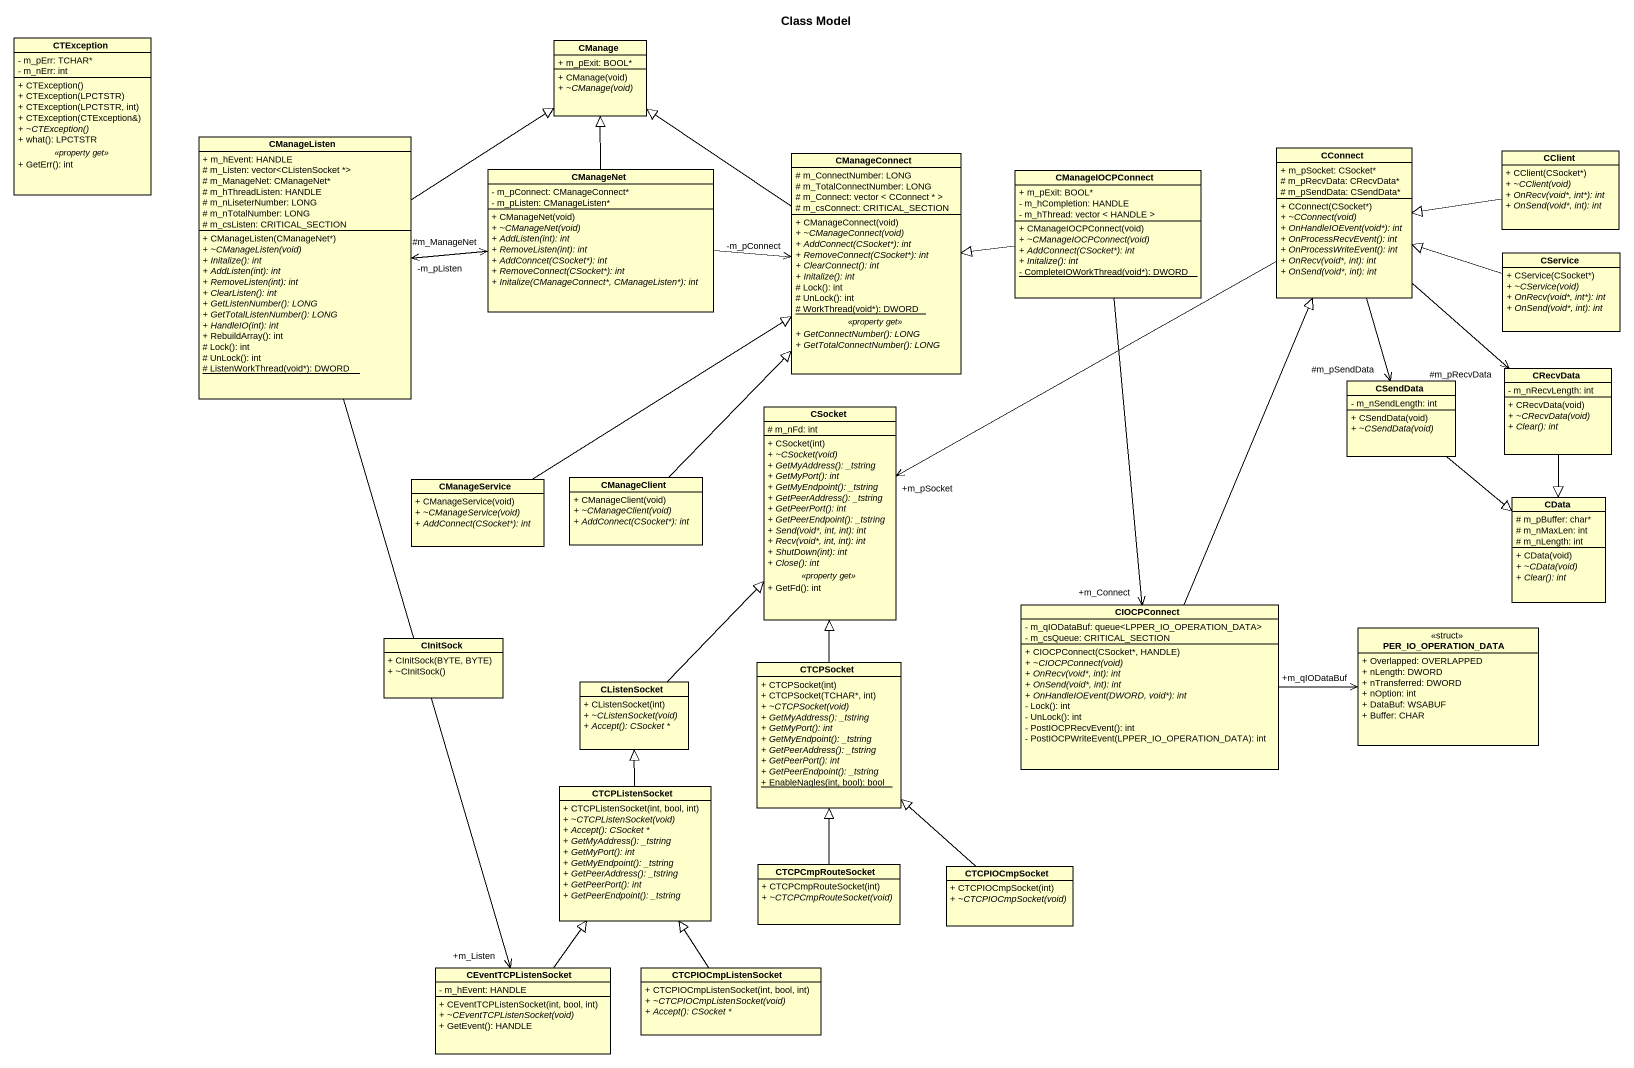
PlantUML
@startuml
title Class Model
hide circle
hide empty members
skinparam classAttributeIconSize 0
class CTException {
  - m_pErr: TCHAR*
  - m_nErr: int
  --
  + CTException()
  + CTException(LPCTSTR)
  + CTException(LPCTSTR, int)
  + CTException(CTException&)
  {abstract} + ~CTException()
  + what(): LPCTSTR
  .. <<property get>> ..
  + GetErr(): int
}
class CManage {
  + m_pExit: BOOL*
  + CManage(void)
  {abstract} + ~CManage(void)
}
class CManageListen {
  + m_hEvent: HANDLE
  # m_Listen: vector<CListenSocket *>
  # m_ManageNet: CManageNet*
  # m_hThreadListen: HANDLE
  # m_nLiseterNumber: LONG
  # m_nTotalNumber: LONG
  # m_csListen: CRITICAL_SECTION
  + CManageListen(CManageNet*)
  {abstract} + ~CManageListen(void)
  {abstract} + Initalize(): int
  {abstract} + AddListen(int): int
  {abstract} + RemoveListen(int): int
  {abstract} + ClearListen(): int
  {abstract} + GetListenNumber(): LONG
  {abstract} + GetTotalListenNumber(): LONG
  {abstract} + HandleIO(int): int
  + RebuildArray(): int
  # Lock(): int
  # UnLock(): int
  {static} # ListenWorkThread(void*): DWORD
}
class CManageNet {
  - m_pConnect: CManageConnect*
  - m_pListen: CManageListen*
  + CManageNet(void)
  {abstract} + ~CManageNet(void)
  {abstract} + AddListen(int): int
  {abstract} + RemoveListen(int): int
  {abstract} + AddConncet(CSocket*): int
  {abstract} + RemoveConnect(CSocket*): int
  {abstract} + Initalize(CManageConnect*, CManageListen*): int
}
class CManageConnect {
  # m_ConnectNumber: LONG
  # m_TotalConnectNumber: LONG
  # m_Connect: vector < CConnect * >
  # m_csConnect: CRITICAL_SECTION
  --
  + CManageConnect(void)
  {abstract} + ~CManageConnect(void)
  {abstract} + AddConnect(CSocket*): int
  {abstract} + RemoveConnect(CSocket*): int
  {abstract} + ClearConnect(): int
  {abstract} + Initalize(): int
  # Lock(): int
  # UnLock(): int
  {static} # WorkThread(void*): DWORD
  .. <<property get>> ..
  {abstract} + GetConnectNumber(): LONG
  {abstract} + GetTotalConnectNumber(): LONG
}
class CManageIOCPConnect {
  + m_pExit: BOOL*
  - m_hCompletion: HANDLE
  - m_hThread: vector < HANDLE >
  + CManageIOCPConnect(void)
  {abstract} + ~CManageIOCPConnect(void)
  {abstract} + AddConnect(CSocket*): int
  {abstract} + Initalize(): int
  {static} - CompleteIOWorkThread(void*): DWORD
}
class CConnect {
  + m_pSocket: CSocket*
  # m_pRecvData: CRecvData*
  # m_pSendData: CSendData*
  + CConnect(CSocket*)
  {abstract} + ~CConnect(void)
  {abstract} + OnHandleIOEvent(void*): int
  {abstract} + OnProcessRecvEvent(): int
  {abstract} + OnProcessWriteEvent(): int
  {abstract} + OnRecv(void*, int): int
  {abstract} + OnSend(void*, int): int
}
class CClient {
  + CClient(CSocket*)
  {abstract} + ~CClient(void)
  {abstract} + OnRecv(void*, int*): int
  {abstract} + OnSend(void*, int): int
}
class CService {
  + CService(CSocket*)
  {abstract} + ~CService(void)
  {abstract} + OnRecv(void*, int*): int
  {abstract} + OnSend(void*, int): int
}
class CSendData {
  - m_nSendLength: int
  + CSendData(void)
  {abstract} + ~CSendData(void)
}
class CRecvData {
  - m_nRecvLength: int
  + CRecvData(void)
  {abstract} + ~CRecvData(void)
  {abstract} + Clear(): int
}
class CSocket {
  # m_nFd: int
  --
  + CSocket(int)
  {abstract} + ~CSocket(void)
  {abstract} + GetMyAddress(): _tstring
  {abstract} + GetMyPort(): int
  {abstract} + GetMyEndpoint(): _tstring
  {abstract} + GetPeerAddress(): _tstring
  {abstract} + GetPeerPort(): int
  {abstract} + GetPeerEndpoint(): _tstring
  {abstract} + Send(void*, int, int): int
  {abstract} + Recv(void*, int, int): int
  {abstract} + ShutDown(int): int
  {abstract} + Close(): int
  .. <<property get>> ..
  + GetFd(): int
}
class CManageService {
  + CManageService(void)
  {abstract} + ~CManageService(void)
  {abstract} + AddConnect(CSocket*): int
}
class CManageClient {
  + CManageClient(void)
  {abstract} + ~CManageClient(void)
  {abstract} + AddConnect(CSocket*): int
}
class CData {
  # m_pBuffer: char*
  # m_nMaxLen: int
  # m_nLength: int
  + CData(void)
  {abstract} + ~CData(void)
  {abstract} + Clear(): int
}
class CIOCPConnect {
  - m_qIODataBuf: queue<LPPER_IO_OPERATION_DATA>
  - m_csQueue: CRITICAL_SECTION
  + CIOCPConnect(CSocket*, HANDLE)
  {abstract} + ~CIOCPConnect(void)
  {abstract} + OnRecv(void*, int): int
  {abstract} + OnSend(void*, int): int
  {abstract} + OnHandleIOEvent(DWORD, void*): int
  - Lock(): int
  - UnLock(): int
  - PostIOCPRecvEvent(): int
  - PostIOCPWriteEvent(LPPER_IO_OPERATION_DATA): int
}
class PER_IO_OPERATION_DATA <<struct>> {
  + Overlapped: OVERLAPPED
  + nLength: DWORD
  + nTransferred: DWORD
  + nOption: int
  + DataBuf: WSABUF
  + Buffer: CHAR
}
class CInitSock {
  + CInitSock(BYTE, BYTE)
  + ~CInitSock()
}
class CTCPSocket {
  + CTCPSocket(int)
  + CTCPSocket(TCHAR*, int)
  {abstract} + ~CTCPSocket(void)
  {abstract} + GetMyAddress(): _tstring
  {abstract} + GetMyPort(): int
  {abstract} + GetMyEndpoint(): _tstring
  {abstract} + GetPeerAddress(): _tstring
  {abstract} + GetPeerPort(): int
  {abstract} + GetPeerEndpoint(): _tstring
  {static} + EnableNagles(int, bool): bool
}
class CListenSocket {
  + CListenSocket(int)
  {abstract} + ~CListenSocket(void)
  {abstract} + Accept(): CSocket *
}
class CTCPListenSocket {
  + CTCPListenSocket(int, bool, int)
  {abstract} + ~CTCPListenSocket(void)
  {abstract} + Accept(): CSocket *
  {abstract} + GetMyAddress(): _tstring
  {abstract} + GetMyPort(): int
  {abstract} + GetMyEndpoint(): _tstring
  {abstract} + GetPeerAddress(): _tstring
  {abstract} + GetPeerPort(): int
  {abstract} + GetPeerEndpoint(): _tstring
}
class CTCPCmpRouteSocket {
  + CTCPCmpRouteSocket(int)
  {abstract} + ~CTCPCmpRouteSocket(void)
}
class CTCPIOCmpSocket {
  + CTCPIOCmpSocket(int)
  {abstract} + ~CTCPIOCmpSocket(void)
}
class CEventTCPListenSocket {
  - m_hEvent: HANDLE
  + CEventTCPListenSocket(int, bool, int)
  {abstract} + ~CEventTCPListenSocket(void)
  + GetEvent(): HANDLE
}
class CTCPIOCmpListenSocket {
  + CTCPIOCmpListenSocket(int, bool, int)
  {abstract} + ~CTCPIOCmpListenSocket(void)
  {abstract} + Accept(): CSocket *
}
CManageListen -up-|> CManage
CManageListen -right-> "#m_ManageNet" CManageNet
CManageListen --> "+m_Listen" CEventTCPListenSocket
CManageNet -up-|> CManage
CManageNet -left-> "-m_pListen" CManageListen
CManageNet -right-> "-m_pConnect" CManageConnect
CManageConnect -up-|> CManage
CManageIOCPConnect -left-|> CManageConnect
CConnect --> "#m_pSendData" CSendData
CConnect --> "#m_pRecvData" CRecvData
CConnect -left-> "+m_pSocket" CSocket
CClient -left-|> CConnect
CService -left-|> CConnect
CSendData --|> CData
CRecvData --|> CData
CManageService -up-|> CManageConnect
CManageClient -up-|> CManageConnect
CIOCPConnect "+m_Connect" <-up- CManageIOCPConnect
CIOCPConnect -up-|> CConnect
CIOCPConnect -right-> "+m_qIODataBuf" PER_IO_OPERATION_DATA
CTCPSocket -up-|> CSocket
CListenSocket -up-|> CSocket
CTCPListenSocket -up-|> CListenSocket
CTCPCmpRouteSocket -up-|> CTCPSocket
CTCPIOCmpSocket -up-|> CTCPSocket
CEventTCPListenSocket -up-|> CTCPListenSocket
CTCPIOCmpListenSocket -up-|> CTCPListenSocket
@enduml
